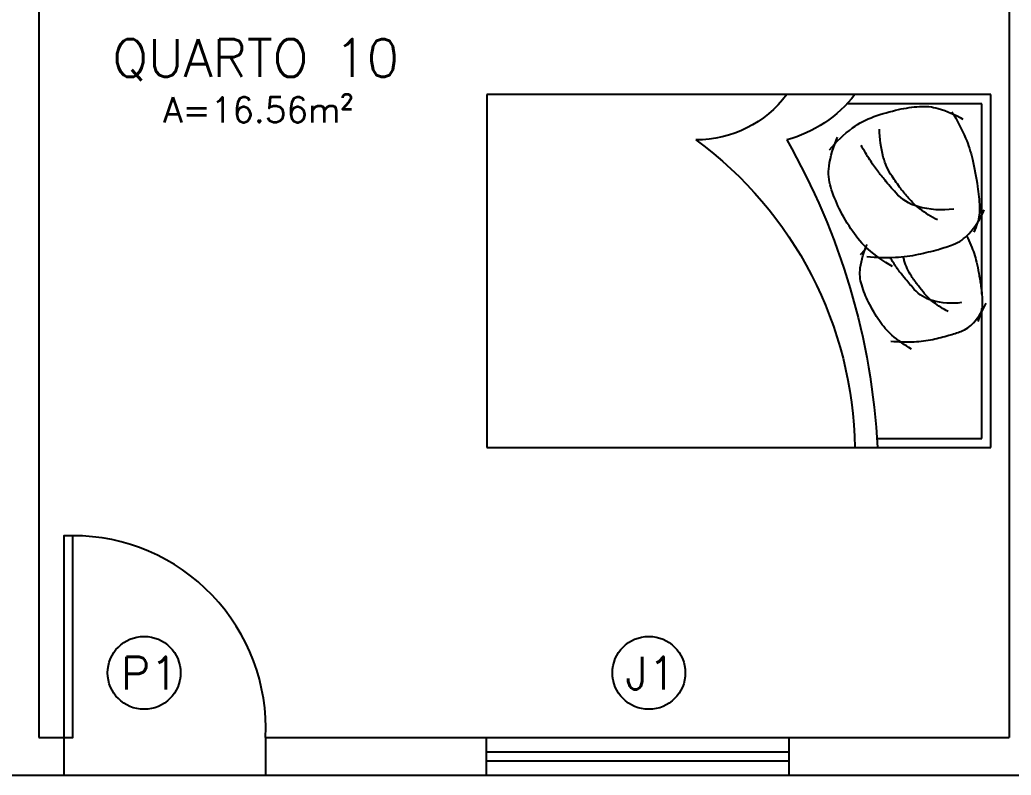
# Model space of a CAD drawing. Header units: millimetres. Extents: x 45003 to 46969, y 6653 to 6979.
# Drawn here: x 45048.441 to 45052.374, y 6715.959 to 6718.956 of the extents above; entities that cross this region are included whole.
import ezdxf

# ---------------------------------------------------------------- set-up
doc = ezdxf.new("R2010")
doc.units = ezdxf.units.MM
for name, color, linetype in [('ARQ-ALVENARIA', 4, 'Continuous'), ('ARQ-ESQ-01', 1, 'Continuous'), ('ARQ-ESQ-02', 2, 'Continuous'), ('ARQ-MÓVEIS', 170, 'Continuous'), ('ARQ-PENA-02', 2, 'Continuous'), ('ARQ-PENA-FINA-CINZA', 8, 'Continuous'), ('ARQ-TEXTO2', 2, 'Continuous'), ('ARQ-TEXTO3', 3, 'Continuous')]:
    doc.layers.add(name, color=color, linetype=linetype)
doc.styles.add('ROMANS', font='romans.shx')

# ---------------------------------------------------------------- blocks, each defined once
blk = doc.blocks.new('CAMA-C')
for p, q in [((-0.6272, 1.0022), (0.7728, 1.0022)), ((-0.6272, -0.9978), (-0.6272, 1.0022)), ((0.7728, 1.0022), (0.7728, -0.9978)), ((-0.5912, 0.9662), (-0.0758, 0.9662)), ((-0.5912, 0.5504), (-0.5912, 0.9662)), ((-0.0188, 0.9662), (0.7368, 0.9662)), ((0.7368, 0.9662), (0.7368, 0.4315)), ((0.7728, -0.9978), (-0.6272, -0.9978))]:
    blk.add_line(p, q)
for points in [[(-0.2051, 0.6057, -0.034352), (-0.2075, 0.6977, -0.04249), (-0.1981, 0.7715, -0.015911), (-0.1821, 0.8357, -0.020937), (-0.1664, 0.8835, -0.121269), (-0.132, 0.9337, -0.080025), (-0.055, 0.9829)], [(0.2117, 0.9061, 0.014129), (0.1749, 0.9232, 0.04596), (0.1084, 0.945, 0.01901), (0.0199, 0.9616, 0.025886), (-0.0458, 0.968, 0.088683), (-0.0962, 0.9613, 0.020726), (-0.1275, 0.9499)], [(0.1306, 0.5103, -0.034352), (0.1276, 0.6237, -0.04249), (0.1392, 0.7148, -0.015911), (0.1589, 0.7939, -0.020937), (0.1783, 0.8529, -0.121269), (0.2207, 0.9148, -0.080025), (0.3158, 0.9756)], [(0.7047, 0.8477, 0.033461), (0.5993, 0.9019, 0.04596), (0.5172, 0.9287, 0.01901), (0.4082, 0.9493, 0.025886), (0.327, 0.9572, 0.088683), (0.2649, 0.9489, 0.020726), (0.2264, 0.9348)], [(-0.0525, 0.8853, 0.103492), (-0.0446, 0.7697, 0.14369), (0.0001, 0.6984, 0.007817), (0.0401, 0.664, 0.010698), (0.0703, 0.64, 0.020146), (0.1055, 0.6153, 0.007403), (0.1269, 0.602)], [(0.5543, 0.3618, 0.057152), (0.6403, 0.4534, 0.075208), (0.6853, 0.5378, 0.030275), (0.7135, 0.6362, 0.036967), (0.7256, 0.7192, 0.089016), (0.7177, 0.7933, 0.061822), (0.6753, 0.8914)], [(-0.0876, 0.8327, 0.040593), (-0.0514, 0.7753, 0.055645), (-0.0174, 0.7392, 0.015363), (0.0135, 0.7146, 0.01263), (0.0527, 0.6867, 0.082628), (0.1145, 0.6586, 0.010572), (0.1298, 0.6548)], [(0.3188, 0.8551, 0.103492), (0.3285, 0.7126, 0.14369), (0.3837, 0.6245, 0.007817), (0.4331, 0.5821, 0.010698), (0.4703, 0.5525, 0.020146), (0.5137, 0.5221, 0.015912), (0.5712, 0.4876)], [(0.2755, 0.7902, 0.040593), (0.3202, 0.7195, 0.055645), (0.3621, 0.675, 0.015363), (0.4002, 0.6445, 0.01263), (0.4486, 0.6101, 0.082628), (0.5248, 0.5754, 0.061291), (0.6361, 0.5597)], [(-0.2369, 0.6876, 0.050543), (-0.1814, 0.6097, 0.064376), (-0.125, 0.5601, 0.03352), (-0.0504, 0.5167, 0.039598), (0.0175, 0.4896, 0.109626), (0.0849, 0.484, 0.0754), (0.1787, 0.5116)], [(0.0913, 0.6112, 0.050543), (0.1598, 0.5152, 0.064376), (0.2294, 0.454, 0.03352), (0.3214, 0.4005, 0.039598), (0.4052, 0.367, 0.109626), (0.4883, 0.3601, 0.0754), (0.604, 0.3942)], [(0.1384, 0.4854, 0.020037), (0.1648, 0.5096, 0.075208)]]:
    blk.add_lwpolyline(points, format="xyb")
for centre, radius, start, end in [((-0.7728, -2.1884), 2.7445, 60.1604, 86.9589), ((-0.6505, -1.0792), 1.5416, 36.2433, 89.1337), ((1.0878, 0.0572), 0.5131, 127.875, 164.7449), ((1.0428, -0.1678), 0.45, 126.8699, 180)]:
    blk.add_arc(centre, radius, start, end)

msp = doc.modelspace()

# ---------------------------------------------------------------- linework, layer by layer
at = {"layer": 'ARQ-ALVENARIA'}
for p, q in [((45048.5165, 6721.4595), (45048.5165, 6716.1095)), ((45052.3665, 6719.8095), (45052.3665, 6716.1095)), ((45048.5165, 6716.1095), (45048.6165, 6716.1095)), ((45048.6165, 6716.1095), (45048.6165, 6715.9595)), ((45049.4165, 6716.1095), (45050.2915, 6716.1095)), ((45049.4165, 6716.1095), (45049.4165, 6715.9595)), ((45050.2915, 6716.1095), (45050.2915, 6715.9595)), ((45051.4915, 6716.1095), (45052.3665, 6716.1095)), ((45051.4915, 6716.1095), (45051.4915, 6715.9595)), ((45047.4915, 6715.9595), (45048.6165, 6715.9595)), ((45048.3665, 6715.9595), (45048.6165, 6715.9595)), ((45049.4165, 6715.9595), (45050.2915, 6715.9595)), ((45051.4915, 6715.9595), (45052.6165, 6715.9595))]:
    msp.add_line(p, q, dxfattribs=at)
at = {"layer": 'ARQ-ESQ-01'}
for p, q in [((45050.2915, 6716.1095), (45051.4915, 6716.1095)), ((45050.2915, 6715.9595), (45051.4915, 6715.9595))]:
    msp.add_line(p, q, dxfattribs=at)
at = {"layer": 'ARQ-ESQ-01', "ltscale": 0.03}
for centre in [(45048.9346, 6716.3654), (45050.9367, 6716.3654)]:
    msp.add_circle(centre, 0.1447, dxfattribs=at)
at = {"layer": 'ARQ-ESQ-01'}
msp.add_arc((45048.6515, 6716.1437), 0.7658, 357.4377, 90, dxfattribs=at)
at = {"layer": 'ARQ-ESQ-02'}
msp.add_lwpolyline([(45048.6165, 6716.1095), (45048.6515, 6716.1095), (45048.6515, 6716.9095), (45048.6165, 6716.9095)], close=True, dxfattribs=at)
at = {"layer": 'ARQ-PENA-02', "ltscale": 0.025}
for p, q in [((45050.2915, 6716.052), (45051.4915, 6716.052)), ((45050.2915, 6716.017), (45051.4915, 6716.017))]:
    msp.add_line(p, q, dxfattribs=at)
at = {"layer": 'ARQ-PENA-FINA-CINZA'}
msp.add_line((45048.6165, 6715.9595), (45049.4165, 6715.9595), dxfattribs=at)

# ---------------------------------------------------------------- block references
at = {"layer": 'ARQ-MÓVEIS', "xscale": -1, "rotation": 270}
msp.add_blockref('CAMA-C', (45051.2914, 6717.8866), dxfattribs=at)

# ---------------------------------------------------------------- texts
at = {"layer": 'ARQ-TEXTO2', "insert": (45049.0103, 6718.6486), "char_height": 0.1, "attachment_point": 1, "style": 'ROMANS'}
msp.add_mtext('A=16.56m²', dxfattribs=at)
at = {"layer": 'ARQ-TEXTO2', "char_height": 0.13, "width": 0.199395, "attachment_point": 1, "style": 'ROMANS'}
for s, insert in [('P1', (45048.8418, 6716.4296)), ('J1', (45050.8439, 6716.4296))]:
    msp.add_mtext(s, dxfattribs=dict(at, insert=insert))
at = {"layer": 'ARQ-TEXTO3', "insert": (45049.3774, 6718.7975), "char_height": 0.15, "width": 1.807359, "attachment_point": 5, "style": 'ROMANS'}
msp.add_mtext('QUARTO 10', dxfattribs=at)

doc.saveas('drawing.dxf')
